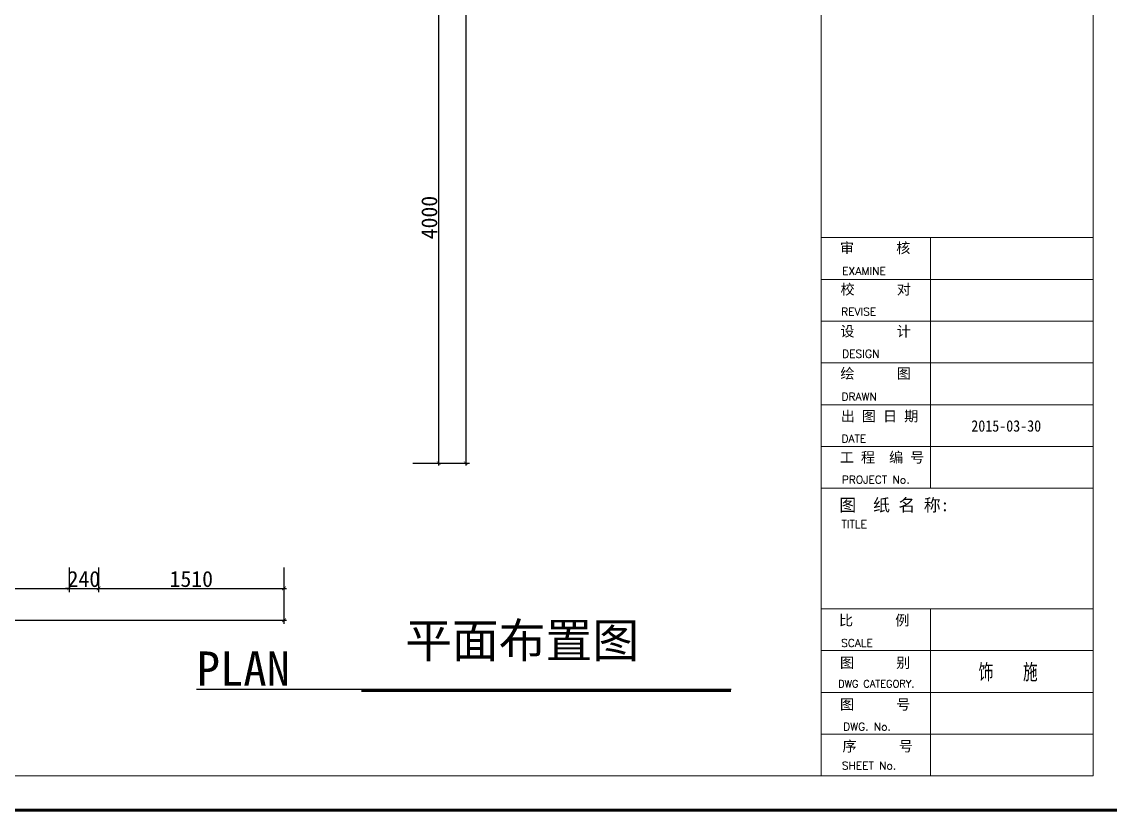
# Model space of a CAD drawing. Header units: millimetres. Extents: x 44393 to 91220, y 25301 to 41858.
# Drawn here: x 58801 to 67667, y 25301 to 31722 of the extents above; entities that cross this region are included whole.
import ezdxf

# ---------------------------------------------------------------- set-up
doc = ezdxf.new("R2010")
doc.units = ezdxf.units.MM
for name, color, linetype, lineweight in [('!0-text', 150, 'Continuous', 20), ('图框', 165, 'Continuous', 0), ('标注', 1, 'Continuous', 9)]:
    doc.layers.add(name, color=color, linetype=linetype, lineweight=lineweight)
doc.layers.add('填充', color=8, linetype='Continuous')
doc.styles.add('!fontstyle_cn', font='simhei.ttf')
doc.styles.add('COMANT', font='romant.shx')
doc.styles.add('宋体', font='', dxfattribs={"width": 0.6})
doc.styles.add('黑体', font='simhei.ttf')
doc.styles.get('宋体').set_extended_font_data('SimSun')
doc.dimstyles.new('cf', dxfattribs={"dimtxt": 130, "dimasz": 30, "dimexe": 30, "dimexo": 30, "dimgap": 10, "dimtad": 1, "dimdec": 0, "dimdsep": 46, "dimtxsty": '黑体', "dimblk": 'ARCHTICK', "dimcen": 2.5, "dimdle": 20, "dimclrd": 251, "dimclre": 251, "dimclrt": 251, "dimadec": 0, "dimazin": 0, "dimtfac": 1, "dimtdec": 0, "dimtix": 1, "dimtmove": 0, "dimatfit": 3, "dimfxl": 1, "dimtzin": 0, "dimarcsym": 0})

# ---------------------------------------------------------------- blocks, each defined once
blk = doc.blocks.new('_ArchTick')
at = {"color": 0, "linetype": 'ByBlock', "const_width": 0.15}
blk.add_lwpolyline([(-0.5, -0.5), (0.5, 0.5)], dxfattribs=at)
blk = doc.blocks.new('*D169')
at = {"color": 251, "lineweight": -2, "transparency": 16777216}
for p, q in [((61987, 32128), (62227, 32128)), ((62197, 28108), (62197, 32148)), ((61987, 28128), (62227, 28128))]:
    blk.add_line(p, q, dxfattribs=at)
at = {"layer": 'DEFPOINTS', "color": 0, "transparency": 16777216}
for p in [(61957, 32128), (62197, 32128), (61957, 28128)]:
    blk.add_point(p, dxfattribs=at)
at = {"color": 251, "lineweight": -2, "transparency": 16777216, "xscale": 30, "yscale": 30, "zscale": 30}
for p, rotation in [((62197, 32128), 90), ((62197, 28128), 270)]:
    blk.add_blockref('_ArchTick', p, dxfattribs=dict(at, rotation=rotation))
at = {"color": 251, "lineweight": 90, "transparency": 16777216, "insert": (62121.3, 30128), "char_height": 130, "attachment_point": 5, "rotation": 90, "style": '黑体'}
blk.add_mtext('4000', dxfattribs=at)
blk = doc.blocks.new('*D173')
at = {"color": 251, "lineweight": -2, "transparency": 16777216}
for p, q in [((61987, 39688), (62447, 39688)), ((62417, 39708), (62417, 28108)), ((61987, 28128), (62447, 28128))]:
    blk.add_line(p, q, dxfattribs=at)
at = {"layer": 'DEFPOINTS', "color": 0, "transparency": 16777216}
for p in [(61957, 39688), (61957, 28128), (62417, 28128)]:
    blk.add_point(p, dxfattribs=at)
at = {"color": 251, "lineweight": -2, "transparency": 16777216, "xscale": 30, "yscale": 30, "zscale": 30}
for p, rotation in [((62417, 39688), 90), ((62417, 28128), 270)]:
    blk.add_blockref('_ArchTick', p, dxfattribs=dict(at, rotation=rotation))
at = {"color": 251, "lineweight": 90, "transparency": 16777216, "insert": (62341.3, 33908), "char_height": 130, "attachment_point": 5, "rotation": 90, "style": '黑体'}
blk.add_mtext('11560', dxfattribs=at)
blk = doc.blocks.new('*D177')
at = {"color": 251, "lineweight": -2, "transparency": 16777216}
for p, q in [((54677, 27278), (54677, 27078)), ((59187, 27278), (59187, 27078)), ((54657, 27108), (59207, 27108))]:
    blk.add_line(p, q, dxfattribs=at)
at = {"layer": 'DEFPOINTS', "color": 0, "transparency": 16777216}
for p in [(54677, 27308), (59187, 27308), (59187, 27108)]:
    blk.add_point(p, dxfattribs=at)
at = {"color": 251, "lineweight": -2, "transparency": 16777216, "xscale": 30, "yscale": 30, "zscale": 30, "rotation": 180}
blk.add_blockref('_ArchTick', (54677, 27108), dxfattribs=at)
at = {"color": 251, "lineweight": -2, "transparency": 16777216, "xscale": 30, "yscale": 30, "zscale": 30}
blk.add_blockref('_ArchTick', (59187, 27108), dxfattribs=at)
at = {"color": 251, "lineweight": 90, "transparency": 16777216, "insert": (56932, 27183.7), "char_height": 130, "attachment_point": 5, "style": '黑体'}
blk.add_mtext('4510', dxfattribs=at)
blk = doc.blocks.new('*D178')
at = {"color": 251, "lineweight": -2, "transparency": 16777216}
for p, q in [((59187, 27278), (59187, 27078)), ((59427, 27278), (59427, 27078)), ((59187, 27108), (59157, 27108)), ((59187, 27108), (59427, 27108)), ((59427, 27108), (59457, 27108))]:
    blk.add_line(p, q, dxfattribs=at)
at = {"layer": 'DEFPOINTS', "color": 0, "transparency": 16777216}
for p in [(59187, 27308), (59427, 27308), (59427, 27108)]:
    blk.add_point(p, dxfattribs=at)
at = {"color": 251, "lineweight": -2, "transparency": 16777216, "xscale": 30, "yscale": 30, "zscale": 30}
blk.add_blockref('_ArchTick', (59187, 27108), dxfattribs=at)
at = {"color": 251, "lineweight": -2, "transparency": 16777216, "xscale": 30, "yscale": 30, "zscale": 30, "rotation": 180}
blk.add_blockref('_ArchTick', (59427, 27108), dxfattribs=at)
at = {"color": 251, "lineweight": 90, "transparency": 16777216, "insert": (59307, 27183.7), "char_height": 130, "attachment_point": 5, "style": '黑体'}
blk.add_mtext('240', dxfattribs=at)
blk = doc.blocks.new('*D179')
at = {"color": 251, "lineweight": -2, "transparency": 16777216}
for p, q in [((59427, 27278), (59427, 27078)), ((60937, 27278), (60937, 27078)), ((59407, 27108), (60957, 27108))]:
    blk.add_line(p, q, dxfattribs=at)
at = {"layer": 'DEFPOINTS', "color": 0, "transparency": 16777216}
for p in [(59427, 27308), (60937, 27308), (60937, 27108)]:
    blk.add_point(p, dxfattribs=at)
at = {"color": 251, "lineweight": -2, "transparency": 16777216, "xscale": 30, "yscale": 30, "zscale": 30, "rotation": 180}
blk.add_blockref('_ArchTick', (59427, 27108), dxfattribs=at)
at = {"color": 251, "lineweight": -2, "transparency": 16777216, "xscale": 30, "yscale": 30, "zscale": 30}
blk.add_blockref('_ArchTick', (60937, 27108), dxfattribs=at)
at = {"color": 251, "lineweight": 90, "transparency": 16777216, "insert": (60182, 27183.7), "char_height": 130, "attachment_point": 5, "style": '黑体'}
blk.add_mtext('1510', dxfattribs=at)
blk = doc.blocks.new('*D180')
at = {"color": 251, "lineweight": -2, "transparency": 16777216}
for p, q in [((49627, 27278), (49627, 26818)), ((60937, 27278), (60937, 26818)), ((49607, 26848), (60957, 26848))]:
    blk.add_line(p, q, dxfattribs=at)
at = {"layer": 'DEFPOINTS', "color": 0, "transparency": 16777216}
for p in [(49627, 27308), (60937, 27308), (60937, 26848)]:
    blk.add_point(p, dxfattribs=at)
at = {"color": 251, "lineweight": -2, "transparency": 16777216, "xscale": 30, "yscale": 30, "zscale": 30, "rotation": 180}
blk.add_blockref('_ArchTick', (49627, 26848), dxfattribs=at)
at = {"color": 251, "lineweight": -2, "transparency": 16777216, "xscale": 30, "yscale": 30, "zscale": 30}
blk.add_blockref('_ArchTick', (60937, 26848), dxfattribs=at)
at = {"color": 251, "lineweight": 90, "transparency": 16777216, "insert": (55282, 26923.7), "char_height": 130, "attachment_point": 5, "style": '黑体'}
blk.add_mtext('11310', dxfattribs=at)
blk = doc.blocks.new('A$C4986214B')

msp = doc.modelspace()

# ---------------------------------------------------------------- linework, layer by layer
at = {"color": 1, "lineweight": 90}
msp.add_lwpolyline([(44393.2, 25301.3), (67806.7, 25301.3), (67806.7, 41858), (44393.2, 41858)], close=True, dxfattribs=at)
at = {"layer": '图框', "color": 142}
for p, q in [((65312.5, 25580.5), (65312.5, 41578.7)), ((67527.5, 25580.5), (67527.5, 41578.7)), ((65312.5, 29964.4), (67527.5, 29964.4)), ((65312.5, 27923.4), (67527.5, 27923.4)), ((65312.5, 26601), (67527.5, 26601)), ((65312.5, 26260.9), (67527.5, 26260.9)), ((44672.4, 25580.5), (67527.5, 25580.5))]:
    msp.add_line(p, q, dxfattribs=at)
at = {"layer": '图框', "color": 142, "lineweight": 13}
for p, q in [((65312.5, 29964.4), (67527.5, 29964.4)), ((65312.5, 29624.3), (67527.5, 29624.3)), ((65312.5, 29284.1), (67527.5, 29284.1)), ((65312.5, 28943.9), (67527.5, 28943.9)), ((65312.5, 28603.7), (67527.5, 28603.7)), ((65312.5, 28263.5), (67527.5, 28263.5)), ((65312.5, 28263.5), (67527.5, 28263.5)), ((65312.5, 26941.2), (67527.5, 26941.2)), ((65312.5, 25920.7), (67527.5, 25920.7))]:
    msp.add_line(p, q, dxfattribs=at)
at = {"layer": '图框', "color": 150, "lineweight": 13}
for p, q in [((66204, 27923.4), (66204, 29964.4)), ((66204, 26601), (66204, 26941.2)), ((66204, 25920.7), (66204, 26601)), ((66204, 25580.5), (66204, 26260.9))]:
    msp.add_line(p, q, dxfattribs=at)
at = {"layer": '图框', "color": 142, "lineweight": 9}
msp.add_line((65312.5, 25580.5), (67527.5, 25580.5), dxfattribs=at)
msp.add_line((65312.5, 25580.5), (67527.5, 25580.5), dxfattribs=at)
at = {"layer": '填充', "color": 0}
msp.add_line((60225.2, 26287.2, 12367.9), (64579.1, 26287.2, 12367.9), dxfattribs=at)
at = {"layer": '填充', "color": 2, "const_width": 22.5, "elevation": 12367.9}
msp.add_lwpolyline([(64579.1, 26276), (61566.4, 26276)], dxfattribs=at)

# ---------------------------------------------------------------- block references
at = {"layer": '标注', "ltscale": 5}
ref = msp.add_blockref('A$C4986214B', (44722.8, 27596.5), dxfattribs=dict(at, xscale=58.06909856971433, yscale=58.06909854838358, zscale=58.06909854810577))
ref.add_attrib('日期', '2015-03-30', (66535.6, 28384.5), dxfattribs={"color": 1, "ltscale": 5, "height": 92.91, "style": '宋体', "width": 0.9})

# ---------------------------------------------------------------- texts
at = {"layer": '!0-text', "color": 3, "lineweight": -3, "style": '!fontstyle_cn'}
msp.add_text('PLAN', height=279.54, dxfattribs=at).set_placement((60225.2, 26314.7, 12367.9))
at = {"layer": '!0-text', "color": 3, "lineweight": -3, "insert": (61923.3, 26824.6, 692.6), "char_height": 279.544, "width": 2243.718, "attachment_point": 1, "style": '!fontstyle_cn'}
msp.add_mtext('{\\fSimSun|b0|i0|c134|p2;平面布置图}', dxfattribs=at)
at = {"layer": '图框', "color": 150, "style": '黑体'}
for s, height, width, p in [('审      核', 84.19, 1, (65465.6, 29838.8)), ('校      对', 84.19, 1, (65470.4, 29501.4)), ('设      计', 84.19, 1, (65469, 29159.9)), ('绘      图', 84.19, 1, (65469.4, 28815.9)), ('出 图 日 期', 84.19, 1, (65472.1, 28468.4)), ('工 程  编 号', 84.19, 1, (65464.3, 28133.2)), ('图  纸 名 称:', 101.03, 1, (65459.9, 27736.1)), ('比      例', 84.19, 1, (65457.7, 26806.1)), ('图      别', 84.19, 1, (65465.7, 26461.4)), ('饰    施', 126.29, 0.7, (66594.6, 26364.8)), ('图      号', 84.19, 1, (65465.7, 26121.2)), ('序      号', 84.19, 1, (65486, 25780.5))]:
    msp.add_text(s, height=height, dxfattribs=dict(at, width=width)).set_placement(p)
at = {"layer": '图框', "color": 150, "lineweight": 9, "style": 'COMANT', "width": 1}
for s, height, p in [('EXAMINE', 63.67, (65484.3, 29660.4)), ('REVISE', 63.67, (65474.7, 29330.2)), ('DESIGN', 63.67, (65483.9, 28986)), ('DRAWN', 63.67, (65478.1, 28637.6)), ('DATE', 63.67, (65478.3, 28295.6)), ('PROJECT No.', 63.666, (65479.6, 27961.7)), ('TITLE', 63.67, (65478.5, 27598.5)), ('SCALE', 63.67, (65474.5, 26631.1)), ('DWG CATEGORY.', 58.454, (65450.6, 26301.7)), ('DWG. No.', 63.67, (65490.6, 25950.4)), ('SHEET No.', 63.67, (65479.6, 25633))]:
    msp.add_text(s, height=height, dxfattribs=at).set_placement(p)

# ---------------------------------------------------------------- dimensions: what is measured, and where the dimension line sits
at = {"color": 255, "lineweight": 90}
for base, p1, p2, angle, picture, middle in [((62417, 28128), (61957, 39688), (61957, 28128), 90, '*D173', (62341.3, 33908)), ((62197, 32128), (61957, 28128), (61957, 32128), 270, '*D169', (62121.3, 30128))]:
    dim = msp.add_linear_dim(base=base, p1=p1, p2=p2, angle=angle, dimstyle='cf', dxfattribs=at)
    dim.commit()
    dim.dimension.update_dxf_attribs({"geometry": picture, "text_midpoint": middle})
for base, p1, p2, picture, middle in [((60937, 26848), (49627, 27308), (60937, 27308), '*D180', (55282, 26923.7)), ((59187, 27108), (54677, 27308), (59187, 27308), '*D177', (56932, 27183.7)), ((59427, 27108), (59187, 27308), (59427, 27308), '*D178', (59307, 27183.7)), ((60937, 27108), (59427, 27308), (60937, 27308), '*D179', (60182, 27183.7))]:
    dim = msp.add_linear_dim(base=base, p1=p1, p2=p2, dimstyle='cf', dxfattribs=at)
    dim.commit()
    dim.dimension.update_dxf_attribs({"geometry": picture, "text_midpoint": middle})

doc.saveas('drawing.dxf')
